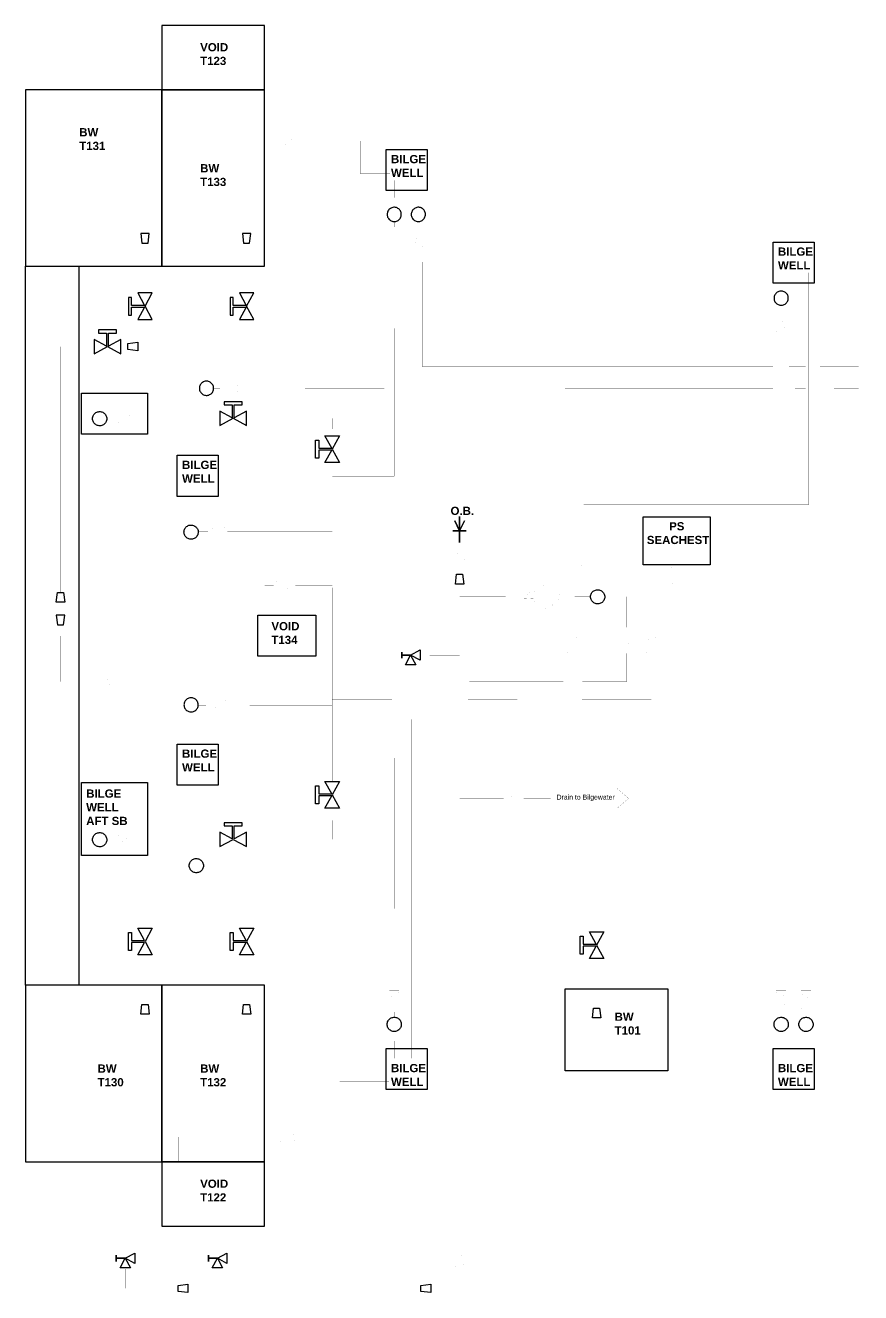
# Model space of a CAD drawing. Extents: x 129096 to 133624, y 117285 to 120578.
# Drawn here: x 129096 to 131131, y 117299 to 120388 of the extents above; entities that cross this region are included whole.
import ezdxf

# ---------------------------------------------------------------- set-up
doc = ezdxf.new("R2010")
doc.units = 0
doc.header["$MEASUREMENT"] = 0
for name, color, linetype in [('Suction PS', 131, 'CONTINUOUS'), ('Symboler', 42, 'CONTINUOUS'), ('TEKST', 7, 'CONTINUOUS')]:
    doc.layers.add(name, color=color, linetype=linetype)
doc.styles.add('ARIAL', font='arial.ttf', dxfattribs={"height": 12})
doc.styles.add('ARIAL BOLD', font='arialbd.ttf')

msp = doc.modelspace()

# ---------------------------------------------------------------- linework, layer by layer
at = {"layer": 'Suction PS', "linetype": 'Continuous', "const_width": 0.3}
for points in [[(129722, 120105.6), (129476.2, 120105.6), (129476.2, 120263.7), (129476.2, 120105.6), (129722, 120105.6)], [(129766.9, 120105.6), (129912, 120105.6), (129912, 120026.4), (129984.8, 120026.4), (129912, 120026.4), (129912, 120105.6), (129766.9, 120105.6)], [(129994.7, 119944.1), (129994.7, 120009.9), (129994.7, 119944.1)], [(130053.5, 119944.1), (130053.5, 120009.9), (130053.5, 119944.1)], [(129994.7, 119889.3), (129994.7, 119909.5), (129994.7, 119889.3)], [(130053.5, 119889.3), (130053.5, 119909.5), (130053.5, 119889.3)], [(129387.6, 119735.4), (129387.6, 119856.4), (129387.6, 119735.4)], [(129635.3, 119735.4), (129635.3, 119856.4), (129635.3, 119735.4)], [(130063.9, 119844.3), (130063.9, 119555.3), (130918.1, 119555.3), (130063.9, 119555.3), (130063.9, 119844.3)], [(130456.7, 119102.3), (130456.7, 119219.9), (131005.1, 119219.9), (131005.1, 119784.5), (131005.1, 119219.9), (130456.7, 119219.9), (130456.7, 119102.3)], [(130937.6, 119740), (130937.6, 119784.5), (130937.6, 119740)], [(130937.6, 119685.2), (130937.6, 119705.5), (130937.6, 119685.2)], [(129387.6, 119670.4), (129387.6, 119604.8), (129387.6, 119670.4)], [(129635.3, 119670.4), (129635.3, 119604.8), (129635.3, 119670.4)], [(130937.6, 119640.2), (130937.6, 119248.8), (129843.7, 119248.8), (130937.6, 119248.8), (130937.6, 119640.2)], [(129263.9, 119604.8), (129181.6, 119604.8), (129181.6, 119005.3), (129181.6, 119604.8), (129263.9, 119604.8)], [(129346.1, 119604.8), (129328.9, 119604.8), (129346.1, 119604.8)], [(129369.8, 119604.8), (129970.6, 119604.8), (129369.8, 119604.8)], [(130015.1, 119604.8), (130050, 119604.8), (130015.1, 119604.8)], [(130085.9, 119604.8), (130918.1, 119604.8), (130085.9, 119604.8)], [(130951.1, 119604.8), (130997.2, 119604.8), (130951.1, 119604.8)], [(131020.1, 119604.8), (131126.4, 119604.8), (131020.1, 119604.8)], [(130951.1, 119555.3), (130997.2, 119555.3), (130951.1, 119555.3)], [(131020.1, 119555.3), (131126.4, 119555.3), (131020.1, 119555.3)], [(129537.8, 119485.7), (129537.8, 119330.8), (129537.8, 119485.7)], [(129582.1, 119502.6), (129554.8, 119502.6), (129582.1, 119502.6)], [(129627, 119502.6), (129970.6, 119502.6), (129627, 119502.6)], [(130015.1, 119502.6), (130918.1, 119502.6), (130015.1, 119502.6)], [(130951.1, 119502.6), (130997.2, 119502.6), (130951.1, 119502.6)], [(131020.1, 119502.6), (131126.4, 119502.6), (131020.1, 119502.6)], [(129318.3, 119430), (129294.4, 119430), (129318.3, 119430)], [(129569.9, 119430), (129363.3, 119430), (129569.9, 119430)], [(129635, 119430), (129970.6, 119430), (129635, 119430)], [(129843.7, 119387.5), (129843.7, 119430), (129843.7, 119387.5)], [(130015.1, 119430), (130918.1, 119430), (130015.1, 119430)], [(130951.1, 119430), (130997.2, 119430), (130951.1, 119430)], [(131020.1, 119430), (131126.4, 119430), (131020.1, 119430)], [(129843.7, 119322.5), (129843.7, 118545), (129843.7, 119322.5)], [(129499.1, 119169.6), (129499.1, 119256.5), (129499.1, 119169.6)], [(129541.1, 119153.5), (129517.2, 119153.5), (129541.1, 119153.5)], [(129586.1, 119153.5), (129843.7, 119153.5), (129586.1, 119153.5)], [(130154.2, 119082.8), (130154.2, 119050), (130154.2, 119082.8)], [(130456.7, 119057.4), (130456.7, 118995), (130456.7, 119057.4)], [(129702.9, 119021.9), (129679.1, 119021.9), (129679.1, 118867.3), (129679.1, 119021.9), (129702.9, 119021.9)], [(130154.2, 119026.2), (130154.2, 118941.7), (130154.2, 119026.2)], [(130661.1, 119027.7), (130661.1, 118995.2), (130507.8, 118995.2), (130661.1, 118995.2), (130661.1, 119027.7)], [(130311.4, 118994.9), (130154.2, 118994.9), (130311.4, 118994.9)], [(130410.7, 118995), (130473.2, 118995), (130410.7, 118995)], [(130429, 118901.9), (130429, 118995), (130429, 118901.9)], [(130561.6, 118901.9), (130561.6, 118995.2), (130561.6, 118901.9)], [(130621.5, 118901.9), (130621.5, 118995.2), (130621.5, 118901.9)], [(130154.2, 117405.7), (130154.2, 118896.7), (130154.2, 117405.7)], [(130058.3, 118852.9), (130154.2, 118852.9), (130058.3, 118852.9)], [(130429, 118856.9), (130429, 118696.4), (130175, 118696.4), (130429, 118696.4), (130429, 118856.9)], [(130452.3, 118788.8), (130561.6, 118788.8), (130561.6, 118856.9), (130561.6, 118788.8), (130452.3, 118788.8)], [(130621.5, 118856.9), (130621.5, 118745.6), (130452.3, 118745.6), (130621.5, 118745.6), (130621.5, 118856.9)], [(129312, 118788.5), (129825.1, 118788.5), (129312, 118788.5)], [(129867, 118788.5), (130126.1, 118788.5), (129867, 118788.5)], [(130175, 118788.8), (130407, 118788.8), (130175, 118788.8)], [(130126.1, 118745.6), (129843.7, 118745.6), (130126.1, 118745.6)], [(130407, 118745.6), (130175, 118745.6), (130407, 118745.6)], [(129499.1, 118714.8), (129499.1, 118627.9), (129499.1, 118714.8)], [(129541.1, 118730.9), (129517.2, 118730.9), (129541.1, 118730.9)], [(129586.1, 118730.9), (129843.7, 118730.9), (129586.1, 118730.9)], [(130126.1, 118696.4), (130036.2, 118696.4), (130036.2, 117870.1), (130036.2, 118696.4), (130126.1, 118696.4)], [(130006.7, 118637.2), (129843.7, 118637.2), (130006.7, 118637.2)], [(130126.1, 118637.2), (130058, 118637.2), (130126.1, 118637.2)], [(130937.6, 118035.7), (130937.6, 118637.3), (130175, 118637.3), (130937.6, 118637.3), (130937.6, 118035.7)], [(129512.9, 118357.2), (129512.9, 118551.2), (129512.9, 118357.2)], [(130263.8, 118503.7), (130154.2, 118503.7), (130263.8, 118503.7)], [(130308.8, 118503.7), (130376, 118503.7), (130308.8, 118503.7)], [(129843.7, 118479.9), (129843.7, 118404), (129843.7, 118479.9)], [(129318.3, 118404), (129294.4, 118404), (129318.3, 118404)], [(129363.3, 118404), (129496.8, 118404), (129363.3, 118404)], [(129529.1, 118404), (129569.9, 118404), (129529.1, 118404)], [(129635, 118404), (129973.3, 118404), (129635, 118404)], [(130007, 118404), (130024.2, 118404), (130007, 118404)], [(130126.1, 118404), (130058, 118404), (130126.1, 118404)], [(130175, 118404), (130918.4, 118404), (130175, 118404)], [(130957, 118404), (131126.4, 118404), (130957, 118404)], [(129530, 118339.7), (129973.3, 118339.7), (129530, 118339.7)], [(130007, 118339.7), (130024.2, 118339.7), (130007, 118339.7)], [(130126.1, 118339.7), (130058, 118339.7), (130126.1, 118339.7)], [(130175, 118339.7), (130918.4, 118339.7), (130175, 118339.7)], [(130957, 118339.7), (131126.4, 118339.7), (130957, 118339.7)], [(130998.1, 118035.7), (130998.1, 118284.8), (131126.4, 118284.8), (130998.1, 118284.8), (130998.1, 118035.7)], [(129387.6, 118187.5), (129387.6, 118246.4), (129973.3, 118246.4), (129387.6, 118246.4), (129387.6, 118187.5)], [(130007, 118246.4), (130024.2, 118246.4), (130007, 118246.4)], [(130126.1, 118246.4), (130058, 118246.4), (130126.1, 118246.4)], [(130175, 118246.4), (130918.4, 118246.4), (130175, 118246.4)], [(130957, 118246.4), (130984, 118246.4), (130957, 118246.4)], [(131019.2, 118246.4), (131126.4, 118246.4), (131019.2, 118246.4)], [(129387.6, 118122.5), (129387.6, 118001.5), (129387.6, 118122.5)], [(129635.3, 118122.5), (129635.3, 118001.5), (129635.3, 118122.5)], [(130488, 118113.8), (130488, 117992.8), (130488, 118113.8)], [(129994.7, 117990.7), (129994.7, 117970.4), (129994.7, 117990.7)], [(130937.6, 117990.7), (130937.6, 117970.4), (130937.6, 117990.7)], [(130998.1, 117990.7), (130998.1, 117970.4), (130998.1, 117990.7)], [(129994.7, 117935.9), (129994.7, 117870.1), (129994.7, 117935.9)], [(130937.6, 117935.9), (130937.6, 117870.1), (130937.6, 117935.9)], [(130998.1, 117935.9), (130998.1, 117870.1), (130998.1, 117935.9)], [(129760.6, 117678.6), (129861.7, 117678.6), (129861.7, 117814.8), (129982.5, 117814.8), (129861.7, 117814.8), (129861.7, 117678.6), (129760.6, 117678.6)], [(129715.6, 117678.6), (129469.9, 117678.6), (129469.9, 117618.3), (129469.9, 117678.6), (129715.6, 117678.6)], [(129339.4, 117359.9), (129339.4, 117309.8), (129468.5, 117309.8), (129339.4, 117309.8), (129339.4, 117359.9)], [(129564, 117359.9), (129564, 117309.8), (129564, 117359.9)], [(130154.2, 117360.7), (130154.2, 117309.8), (130154.2, 117360.7)], [(129492.2, 117309.8), (130059.9, 117309.8), (129492.2, 117309.8)], [(130083.7, 117309.8), (133434, 117309.8), (130083.7, 117309.8)]]:
    msp.add_lwpolyline(points, close=True, dxfattribs=at)
for points in [[(129994.7, 119844.3), (129994.7, 119288.9), (129843.7, 119288.9), (129994.7, 119288.9), (129994.7, 119844.3)], [(129747.9, 119021.9), (129843.7, 119021.9), (129747.9, 119021.9)], [(129181.6, 118926.7), (129181.6, 118788.5), (129267, 118788.5), (129181.6, 118788.5), (129181.6, 118926.7)], [(129994.7, 118035.7), (129994.7, 118602.4), (129843.7, 118602.4), (129994.7, 118602.4), (129994.7, 118035.7)]]:
    msp.add_lwpolyline(points, dxfattribs=at)
at = {"layer": 'Suction PS'}
msp.add_lwpolyline([(130154.2, 119190.4), (130154.2, 119156), (130155.4, 119158.4), (130161.4, 119170.4), (130166.2, 119180), (130154.2, 119156), (130142.2, 119180), (130154.2, 119156), (130154.2, 119190.4)], close=True, dxfattribs=at)
for points in [[(130138, 119156), (130170.4, 119156), (130138, 119156)], [(130154.2, 119127.7), (130154.2, 119156), (130154.2, 119127.7)]]:
    msp.add_lwpolyline(points, dxfattribs=at)
at = {"layer": 'Symboler', "linetype": 'Continuous'}
for points in [[(129428.8, 120230.4), (129678.8, 120230.4), (129678.8, 120387.5), (129428.8, 120387.5)], [(129096, 119800.4), (129428.8, 119800.4), (129428.8, 120230.4), (129096, 120230.4)], [(129428.8, 119800.4), (129678.8, 119800.4), (129678.8, 120230.4), (129428.8, 120230.4)], [(129975.4, 120084.8), (130075.4, 120084.8), (130075.4, 119984.8), (129975.4, 119984.8)], [(129395, 119856.4), (129398, 119880.2), (129377.2, 119880.2), (129380.2, 119856.4)], [(129642.6, 119856.4), (129645.6, 119880.2), (129624.9, 119880.2), (129627.9, 119856.4)], [(130918.3, 119859.5), (131018.3, 119859.5), (131018.3, 119759.5), (130918.3, 119759.5)], [(129096, 119800.4), (129226.7, 119800.4), (129226.7, 118048.3), (129096, 118048.3)], [(129346.1, 119612.2), (129369.8, 119615.2), (129369.8, 119594.4), (129346.1, 119597.4)], [(129232.6, 119491), (129394, 119491), (129394, 119391), (129232.6, 119391)], [(129466.2, 119339.8), (129566.2, 119339.8), (129566.2, 119239.8), (129466.2, 119239.8)], [(130601.3, 119190.1), (130764.7, 119190.1), (130764.7, 119072.7), (130601.3, 119072.7)], [(130161.6, 119050), (130164.6, 119026.2), (130143.8, 119026.2), (130146.8, 119050)], [(129189, 119005.3), (129192, 118981.6), (129171.2, 118981.6), (129174.2, 119005.3)], [(129189, 118926.7), (129192, 118950.4), (129171.2, 118950.4), (129174.2, 118926.7)], [(129662.8, 118950.4), (129804.2, 118950.4), (129804.2, 118850.4), (129662.8, 118850.4)], [(129466.2, 118636.1), (129566.2, 118636.1), (129566.2, 118536.1), (129466.2, 118536.1)], [(129232.6, 118542.8), (129394, 118542.8), (129394, 118365), (129232.6, 118365)], [(129096, 117618.3), (129428.8, 117618.3), (129428.8, 118048.3), (129096, 118048.3)], [(129428.8, 117618.3), (129678.8, 117618.3), (129678.8, 118048.3), (129428.8, 118048.3)], [(130411.7, 118039.6), (130661.7, 118039.6), (130661.7, 117839.6), (130411.7, 117839.6)], [(129395, 118001.5), (129398, 117977.7), (129377.2, 117977.7), (129380.2, 118001.5)], [(129642.6, 118001.5), (129645.6, 117977.7), (129624.9, 117977.7), (129627.9, 118001.5)], [(130495.4, 117992.8), (130498.4, 117969.1), (130477.7, 117969.1), (130480.7, 117992.8)], [(129975.4, 117894.2), (130075.4, 117894.2), (130075.4, 117794.2), (129975.4, 117794.2)], [(130918.3, 117894.2), (131018.3, 117894.2), (131018.3, 117794.2), (130918.3, 117794.2)], [(129428.8, 117461.2), (129678.8, 117461.2), (129678.8, 117618.3), (129428.8, 117618.3)], [(129468.5, 117317.2), (129492.2, 117320.2), (129492.2, 117299.4), (129468.5, 117302.4)], [(130059.9, 117317.2), (130083.7, 117320.2), (130083.7, 117299.4), (130059.9, 117302.4)]]:
    msp.add_lwpolyline(points, close=True, dxfattribs=at)
at = {"layer": 'Symboler', "linetype": 'Continuous', "const_width": 0.015}
for points in [[(129766.9, 120093.5), (129766.9, 120117.7), (129744.6, 120108.2), (129722, 120117.7), (129722, 120093.5), (129744.6, 120103), (129766.9, 120093.5)], [(129982.6, 119889.3), (130006.9, 119889.3), (129997.3, 119867), (130006.9, 119844.3), (129982.6, 119844.3), (129992.1, 119867), (129982.6, 119889.3)], [(130041.3, 119889.3), (130065.6, 119889.3), (130056.1, 119867), (130065.6, 119844.3), (130041.3, 119844.3), (130050.8, 119867), (130041.3, 119889.3)], [(130925.5, 119685.2), (130949.7, 119685.2), (130940.2, 119662.9), (130949.7, 119640.2), (130925.5, 119640.2), (130935, 119662.9), (130925.5, 119685.2)], [(129627, 119490.5), (129627, 119514.8), (129604.7, 119505.2), (129582.1, 119514.8), (129582.1, 119490.5), (129604.7, 119500), (129627, 119490.5)], [(129363.3, 119417.8), (129363.3, 119442.1), (129341, 119432.6), (129318.3, 119442.1), (129318.3, 119417.8), (129341, 119427.3), (129363.3, 119417.8)], [(129586.1, 119141.4), (129586.1, 119165.6), (129563.8, 119156.1), (129541.1, 119165.6), (129541.1, 119141.4), (129563.8, 119150.8), (129586.1, 119141.4)], [(130166.3, 119127.7), (130142, 119127.7), (130151.6, 119105.4), (130142, 119082.8), (130166.3, 119082.8), (130156.8, 119105.4), (130166.3, 119127.7)], [(130468.8, 119102.3), (130444.5, 119102.3), (130454.1, 119080), (130444.5, 119057.4), (130468.8, 119057.4), (130459.3, 119080), (130468.8, 119102.3)], [(130673.2, 119072.7), (130648.9, 119072.7), (130658.4, 119050.4), (130648.9, 119027.7), (130673.2, 119027.7), (130663.7, 119050.4), (130673.2, 119072.7)], [(129747.9, 119009.7), (129747.9, 119034), (129725.6, 119024.5), (129702.9, 119034), (129702.9, 119009.7), (129725.6, 119019.2), (129747.9, 119009.7)], [(130166.3, 118941.7), (130142, 118941.7), (130151.6, 118919.4), (130142, 118896.7), (130166.3, 118896.7), (130156.8, 118919.4), (130166.3, 118941.7)], [(130441.1, 118901.9), (130416.9, 118901.9), (130426.4, 118879.5), (130416.9, 118856.9), (130441.1, 118856.9), (130431.7, 118879.5), (130441.1, 118901.9)], [(130573.7, 118901.9), (130549.4, 118901.9), (130559, 118879.5), (130549.4, 118856.9), (130573.7, 118856.9), (130564.2, 118879.5), (130573.7, 118901.9)], [(130633.6, 118901.9), (130609.4, 118901.9), (130618.9, 118879.5), (130609.4, 118856.9), (130633.6, 118856.9), (130624.2, 118879.5), (130633.6, 118901.9)], [(129312, 118776.4), (129312, 118800.6), (129289.7, 118791.1), (129267, 118800.6), (129267, 118776.4), (129289.7, 118785.8), (129312, 118776.4)], [(129586.1, 118743), (129586.1, 118718.8), (129563.8, 118728.3), (129541.1, 118718.8), (129541.1, 118743), (129563.8, 118733.6), (129586.1, 118743)], [(130308.8, 118491.6), (130308.8, 118515.9), (130286.5, 118506.3), (130263.8, 118515.9), (130263.8, 118491.6), (130286.5, 118501.1), (130308.8, 118491.6)], [(129363.3, 118391.9), (129363.3, 118416.2), (129341, 118406.6), (129318.3, 118416.2), (129318.3, 118391.9), (129341, 118401.4), (129363.3, 118391.9)], [(129982.6, 117990.7), (130006.9, 117990.7), (129997.3, 118013), (130006.9, 118035.7), (129982.6, 118035.7), (129992.1, 118013), (129982.6, 117990.7)], [(130925.5, 117990.7), (130949.7, 117990.7), (130940.2, 118013), (130949.7, 118035.7), (130925.5, 118035.7), (130935, 118013), (130925.5, 117990.7)], [(130986, 117990.7), (131010.3, 117990.7), (131000.7, 118013), (131010.3, 118035.7), (130986, 118035.7), (130995.5, 118013), (130986, 117990.7)], [(129760.6, 117666.5), (129760.6, 117690.7), (129738.2, 117681.2), (129715.6, 117690.7), (129715.6, 117666.5), (129738.2, 117676), (129760.6, 117666.5)], [(130166.3, 117405.7), (130142, 117405.7), (130151.6, 117383.3), (130142, 117360.7), (130166.3, 117360.7), (130156.8, 117383.3), (130166.3, 117405.7)]]:
    msp.add_lwpolyline(points, close=True, dxfattribs=at)
at = {"layer": 'Symboler'}
for points in [[(129998.4, 119909.9), (130000.5, 119910.4), (130002.5, 119911.3), (130004.4, 119912.3), (130006.1, 119913.6), (130007.7, 119915.1), (130009, 119916.8), (130010.2, 119918.7), (130011.1, 119920.7), (130011.7, 119922.7), (130012.1, 119924.9), (130012.2, 119927), (130012.1, 119929.2), (130011.6, 119931.3), (130010.9, 119933.4), (130010, 119935.4), (130008.8, 119937.2), (130007.4, 119938.8), (130005.8, 119940.3), (130004, 119941.6), (130002.1, 119942.6), (130000.1, 119943.4), (129997.9, 119943.9), (129995.8, 119944.1), (129993.6, 119944.1), (129991.5, 119943.8), (129989.4, 119943.2), (129987.3, 119942.4), (129985.5, 119941.3), (129983.7, 119940), (129982.1, 119938.5), (129980.8, 119936.8), (129979.6, 119935), (129978.7, 119933), (129978.1, 119930.9), (129977.7, 119928.8), (129977.6, 119926.6), (129977.8, 119924.4), (129978.2, 119922.3), (129978.9, 119920.3), (129979.9, 119918.3), (129981, 119916.5), (129982.4, 119914.8), (129984.1, 119913.4), (129985.8, 119912.1), (129987.7, 119911.1), (129989.8, 119910.3), (129991.9, 119909.8), (129994, 119909.5), (129996.2, 119909.6)], [(130057.1, 119909.9), (130059.2, 119910.4), (130061.2, 119911.3), (130063.1, 119912.3), (130064.9, 119913.6), (130066.4, 119915.1), (130067.8, 119916.8), (130068.9, 119918.7), (130069.8, 119920.7), (130070.5, 119922.7), (130070.9, 119924.9), (130071, 119927), (130070.8, 119929.2), (130070.4, 119931.3), (130069.7, 119933.4), (130068.7, 119935.4), (130067.5, 119937.2), (130066.1, 119938.8), (130064.5, 119940.3), (130062.7, 119941.6), (130060.8, 119942.6), (130058.8, 119943.4), (130056.7, 119943.9), (130054.5, 119944.1), (130052.4, 119944.1), (130050.2, 119943.8), (130048.1, 119943.2), (130046.1, 119942.4), (130044.2, 119941.3), (130042.5, 119940), (130040.9, 119938.5), (130039.5, 119936.8), (130038.4, 119935), (130037.5, 119933), (130036.8, 119930.9), (130036.5, 119928.8), (130036.4, 119926.6), (130036.5, 119924.4), (130037, 119922.3), (130037.7, 119920.3), (130038.6, 119918.3), (130039.8, 119916.5), (130041.2, 119914.8), (130042.8, 119913.4), (130044.6, 119912.1), (130046.5, 119911.1), (130048.5, 119910.3), (130050.6, 119909.8), (130052.8, 119909.5), (130055, 119909.6)], [(129347.2, 119724.7), (129347.2, 119681.1), (129354.7, 119681.1), (129354.7, 119700.6), (129386.3, 119700.6), (129370, 119670.4), (129405.1, 119670.4), (129387.6, 119702.9), (129405.1, 119735.4), (129370, 119735.4), (129386.3, 119705.2), (129354.7, 119705.2), (129354.7, 119724.7), (129347.2, 119724.7)], [(129594.9, 119724.7), (129594.9, 119681.1), (129602.4, 119681.1), (129602.4, 119700.6), (129634, 119700.6), (129617.7, 119670.4), (129652.8, 119670.4), (129635.3, 119702.9), (129652.8, 119735.4), (129617.7, 119735.4), (129634, 119705.2), (129602.4, 119705.2), (129602.4, 119724.7), (129594.9, 119724.7)], [(130941.3, 119705.8), (130943.4, 119706.4), (130945.4, 119707.2), (130947.3, 119708.3), (130949, 119709.6), (130950.6, 119711.1), (130951.9, 119712.8), (130953.1, 119714.6), (130954, 119716.6), (130954.6, 119718.7), (130955, 119720.8), (130955.1, 119723), (130954.9, 119725.2), (130954.5, 119727.3), (130953.8, 119729.3), (130952.9, 119731.3), (130951.7, 119733.1), (130950.3, 119734.8), (130948.7, 119736.2), (130946.9, 119737.5), (130945, 119738.5), (130942.9, 119739.3), (130940.8, 119739.8), (130938.7, 119740.1), (130936.5, 119740), (130934.3, 119739.7), (130932.2, 119739.2), (130930.2, 119738.3), (130928.3, 119737.3), (130926.6, 119736), (130925, 119734.5), (130923.7, 119732.8), (130922.5, 119730.9), (130921.6, 119728.9), (130921, 119726.9), (130920.6, 119724.7), (130920.5, 119722.5), (130920.7, 119720.4), (130921.1, 119718.2), (130921.8, 119716.2), (130922.7, 119714.2), (130923.9, 119712.4), (130925.3, 119710.8), (130926.9, 119709.3), (130928.7, 119708), (130930.6, 119707), (130932.7, 119706.2), (130934.8, 119705.7), (130936.9, 119705.5), (130939.1, 119705.5)], [(129318.2, 119645.2), (129274.6, 119645.2), (129274.6, 119637.7), (129294.1, 119637.7), (129294.1, 119606), (129263.9, 119622.4), (129263.9, 119587.2), (129296.4, 119604.8), (129328.9, 119587.2), (129328.9, 119622.4), (129298.7, 119606), (129298.7, 119637.7), (129318.2, 119637.7), (129318.2, 119645.2)], [(129541, 119486.2), (129543.1, 119486.7), (129545.1, 119487.6), (129547, 119488.6), (129548.8, 119489.9), (129550.3, 119491.4), (129551.7, 119493.1), (129552.8, 119495), (129553.7, 119497), (129554.4, 119499), (129554.8, 119501.2), (129554.9, 119503.3), (129554.7, 119505.5), (129554.3, 119507.6), (129553.6, 119509.7), (129552.6, 119511.6), (129551.4, 119513.5), (129550, 119515.1), (129548.4, 119516.6), (129546.6, 119517.9), (129544.7, 119518.9), (129542.7, 119519.6), (129540.6, 119520.2), (129538.4, 119520.4), (129536.3, 119520.4), (129534.1, 119520.1), (129532, 119519.5), (129530, 119518.7), (129528.1, 119517.6), (129526.4, 119516.3), (129524.8, 119514.8), (129523.4, 119513.1), (129522.3, 119511.3), (129521.4, 119509.3), (129520.7, 119507.2), (129520.4, 119505.1), (129520.3, 119502.9), (129520.4, 119500.7), (129520.8, 119498.6), (129521.5, 119496.5), (129522.5, 119494.6), (129523.7, 119492.8), (129525.1, 119491.1), (129526.7, 119489.6), (129528.5, 119488.4), (129530.4, 119487.4), (129532.4, 119486.6), (129534.5, 119486.1), (129536.7, 119485.8), (129538.9, 119485.9)], [(129624.2, 119470.3), (129580.7, 119470.3), (129580.7, 119462.8), (129600.2, 119462.8), (129600.2, 119431.2), (129569.9, 119447.5), (129569.9, 119412.4), (129602.5, 119430), (129635, 119412.4), (129635, 119447.5), (129604.7, 119431.2), (129604.7, 119462.8), (129624.2, 119462.8), (129624.2, 119470.3)], [(129280.6, 119446), (129282.7, 119445.5), (129284.7, 119444.7), (129286.6, 119443.6), (129288.4, 119442.3), (129289.9, 119440.8), (129291.3, 119439.1), (129292.4, 119437.2), (129293.3, 119435.3), (129294, 119433.2), (129294.4, 119431), (129294.5, 119428.9), (129294.3, 119426.7), (129293.9, 119424.6), (129293.2, 119422.5), (129292.2, 119420.6), (129291, 119418.7), (129289.6, 119417.1), (129288, 119415.6), (129286.3, 119414.4), (129284.3, 119413.3), (129282.3, 119412.6), (129280.2, 119412), (129278, 119411.8), (129275.9, 119411.8), (129273.7, 119412.1), (129271.6, 119412.7), (129269.6, 119413.5), (129267.7, 119414.6), (129266, 119415.9), (129264.4, 119417.4), (129263, 119419.1), (129261.9, 119420.9), (129261, 119422.9), (129260.4, 119425), (129260, 119427.1), (129259.9, 119429.3), (129260, 119431.5), (129260.5, 119433.6), (129261.2, 119435.7), (129262.1, 119437.6), (129263.3, 119439.4), (129264.7, 119441.1), (129266.3, 119442.6), (129268.1, 119443.8), (129270, 119444.8), (129272, 119445.6), (129274.1, 119446.1), (129276.3, 119446.4), (129278.5, 119446.3)], [(129803.3, 119333.2), (129803.3, 119376.8), (129810.8, 119376.8), (129810.8, 119357.3), (129842.5, 119357.3), (129826.2, 119387.5), (129861.3, 119387.5), (129843.7, 119355), (129861.3, 119322.5), (129826.2, 119322.5), (129842.5, 119352.7), (129810.8, 119352.7), (129810.8, 119333.2), (129803.3, 119333.2)], [(129503.4, 119169.6), (129505.5, 119169), (129507.5, 119168.2), (129509.4, 119167.1), (129511.2, 119165.8), (129512.7, 119164.3), (129514.1, 119162.6), (129515.2, 119160.8), (129516.1, 119158.8), (129516.8, 119156.7), (129517.2, 119154.6), (129517.3, 119152.4), (129517.1, 119150.2), (129516.7, 119148.1), (129516, 119146), (129515, 119144.1), (129513.8, 119142.3), (129512.4, 119140.6), (129510.8, 119139.1), (129509, 119137.9), (129507.1, 119136.9), (129505.1, 119136.1), (129503, 119135.6), (129500.8, 119135.3), (129498.6, 119135.4), (129496.5, 119135.7), (129494.4, 119136.2), (129492.4, 119137.1), (129490.5, 119138.1), (129488.8, 119139.4), (129487.2, 119140.9), (129485.8, 119142.6), (129484.7, 119144.5), (129483.8, 119146.5), (129483.1, 119148.5), (129482.8, 119150.7), (129482.6, 119152.8), (129482.8, 119155), (129483.2, 119157.1), (129483.9, 119159.2), (129484.9, 119161.2), (129486.1, 119163), (129487.5, 119164.6), (129489.1, 119166.1), (129490.9, 119167.4), (129492.8, 119168.4), (129494.8, 119169.2), (129496.9, 119169.7), (129499.1, 119169.9), (129501.3, 119169.9)], [(130494, 119011.9), (130496.1, 119011.4), (130498.1, 119010.5), (130500, 119009.5), (130501.7, 119008.2), (130503.3, 119006.7), (130504.7, 119005), (130505.8, 119003.1), (130506.7, 119001.1), (130507.3, 118999.1), (130507.7, 118996.9), (130507.8, 118994.8), (130507.7, 118992.6), (130507.2, 118990.5), (130506.5, 118988.4), (130505.6, 118986.4), (130504.4, 118984.6), (130503, 118983), (130501.4, 118981.5), (130499.6, 118980.2), (130497.7, 118979.2), (130495.7, 118978.4), (130493.6, 118977.9), (130491.4, 118977.7), (130489.2, 118977.7), (130487.1, 118978), (130485, 118978.6), (130483, 118979.4), (130481.1, 118980.5), (130479.3, 118981.8), (130477.8, 118983.3), (130476.4, 118985), (130475.3, 118986.8), (130474.4, 118988.8), (130473.7, 118990.9), (130473.3, 118993), (130473.2, 118995.2), (130473.4, 118997.4), (130473.8, 118999.5), (130474.5, 119001.6), (130475.5, 119003.5), (130476.7, 119005.3), (130478.1, 119007), (130479.7, 119008.4), (130481.4, 119009.7), (130483.4, 119010.7), (130485.4, 119011.5), (130487.5, 119012), (130489.7, 119012.3), (130491.8, 119012.2)], [(130034.9, 118852.9), (130058.3, 118865.5), (130058.3, 118840.3), (130034.9, 118852.9), (130047.5, 118829.5), (130022.3, 118829.5), (130034.9, 118852.9), (130013.3, 118852.9), (130013.3, 118845.3), (130013.3, 118860.5), (130013.3, 118852.9), (130034.9, 118852.9)], [(129503.4, 118714.8), (129505.5, 118715.4), (129507.5, 118716.2), (129509.4, 118717.3), (129511.2, 118718.6), (129512.7, 118720.1), (129514.1, 118721.8), (129515.2, 118723.6), (129516.1, 118725.6), (129516.8, 118727.7), (129517.2, 118729.8), (129517.3, 118732), (129517.1, 118734.2), (129516.7, 118736.3), (129516, 118738.3), (129515, 118740.3), (129513.8, 118742.1), (129512.4, 118743.8), (129510.8, 118745.2), (129509, 118746.5), (129507.1, 118747.5), (129505.1, 118748.3), (129503, 118748.8), (129500.8, 118749.1), (129498.6, 118749), (129496.5, 118748.7), (129494.4, 118748.2), (129492.4, 118747.3), (129490.5, 118746.3), (129488.8, 118745), (129487.2, 118743.5), (129485.8, 118741.8), (129484.7, 118739.9), (129483.8, 118737.9), (129483.1, 118735.9), (129482.8, 118733.7), (129482.6, 118731.6), (129482.8, 118729.4), (129483.2, 118727.3), (129483.9, 118725.2), (129484.9, 118723.2), (129486.1, 118721.4), (129487.5, 118719.8), (129489.1, 118718.3), (129490.9, 118717), (129492.8, 118716), (129494.8, 118715.2), (129496.9, 118714.7), (129499.1, 118714.5), (129501.3, 118714.5)], [(129803.3, 118490.7), (129803.3, 118534.2), (129810.8, 118534.2), (129810.8, 118514.7), (129842.5, 118514.7), (129826.2, 118545), (129861.3, 118545), (129843.7, 118512.5), (129861.3, 118479.9), (129826.2, 118479.9), (129842.5, 118510.2), (129810.8, 118510.2), (129810.8, 118490.7), (129803.3, 118490.7)], [(129624.2, 118444.4), (129580.7, 118444.4), (129580.7, 118436.9), (129600.2, 118436.9), (129600.2, 118405.2), (129569.9, 118421.6), (129569.9, 118386.5), (129602.5, 118404), (129635, 118386.5), (129635, 118421.6), (129604.7, 118405.2), (129604.7, 118436.9), (129624.2, 118436.9), (129624.2, 118444.4)], [(129280.6, 118420.1), (129282.7, 118419.5), (129284.7, 118418.7), (129286.6, 118417.6), (129288.4, 118416.3), (129289.9, 118414.8), (129291.3, 118413.1), (129292.4, 118411.3), (129293.3, 118409.3), (129294, 118407.2), (129294.4, 118405.1), (129294.5, 118402.9), (129294.3, 118400.8), (129293.9, 118398.6), (129293.2, 118396.6), (129292.2, 118394.6), (129291, 118392.8), (129289.6, 118391.1), (129288, 118389.7), (129286.3, 118388.4), (129284.3, 118387.4), (129282.3, 118386.6), (129280.2, 118386.1), (129278, 118385.9), (129275.9, 118385.9), (129273.7, 118386.2), (129271.6, 118386.8), (129269.6, 118387.6), (129267.7, 118388.7), (129266, 118390), (129264.4, 118391.5), (129263, 118393.2), (129261.9, 118395), (129261, 118397), (129260.4, 118399.1), (129260, 118401.2), (129259.9, 118403.4), (129260, 118405.5), (129260.5, 118407.7), (129261.2, 118409.7), (129262.1, 118411.7), (129263.3, 118413.5), (129264.7, 118415.2), (129266.3, 118416.6), (129268.1, 118417.9), (129270, 118418.9), (129272, 118419.7), (129274.1, 118420.2), (129276.3, 118420.4), (129278.5, 118420.4)], [(129509.3, 118323), (129507.2, 118323.5), (129505.1, 118324.4), (129503.3, 118325.4), (129501.5, 118326.7), (129499.9, 118328.2), (129498.6, 118329.9), (129497.4, 118331.8), (129496.5, 118333.8), (129495.9, 118335.8), (129495.5, 118338), (129495.4, 118340.1), (129495.6, 118342.3), (129496, 118344.4), (129496.7, 118346.5), (129497.7, 118348.5), (129498.8, 118350.3), (129500.2, 118351.9), (129501.9, 118353.4), (129503.6, 118354.7), (129505.5, 118355.7), (129507.6, 118356.5), (129509.7, 118357), (129511.8, 118357.2), (129514, 118357.2), (129516.2, 118356.9), (129518.3, 118356.3), (129520.3, 118355.5), (129522.2, 118354.4), (129523.9, 118353.1), (129525.5, 118351.6), (129526.8, 118349.9), (129528, 118348.1), (129528.9, 118346.1), (129529.5, 118344), (129529.9, 118341.9), (129530, 118339.7), (129529.9, 118337.5), (129529.4, 118335.4), (129528.7, 118333.4), (129527.8, 118331.4), (129526.6, 118329.6), (129525.2, 118327.9), (129523.6, 118326.5), (129521.8, 118325.2), (129519.9, 118324.2), (129517.9, 118323.4), (129515.7, 118322.9), (129513.6, 118322.6), (129511.4, 118322.7)], [(129347.2, 118133.2), (129347.2, 118176.8), (129354.7, 118176.8), (129354.7, 118157.3), (129386.3, 118157.3), (129370, 118187.5), (129405.1, 118187.5), (129387.6, 118155), (129405.1, 118122.5), (129370, 118122.5), (129386.3, 118152.7), (129354.7, 118152.7), (129354.7, 118133.2), (129347.2, 118133.2)], [(129594.9, 118133.2), (129594.9, 118176.8), (129602.4, 118176.8), (129602.4, 118157.3), (129634, 118157.3), (129617.7, 118187.5), (129652.8, 118187.5), (129635.3, 118155), (129652.8, 118122.5), (129617.7, 118122.5), (129634, 118152.7), (129602.4, 118152.7), (129602.4, 118133.2), (129594.9, 118133.2)], [(130447.7, 118124.6), (130447.7, 118168.1), (130455.2, 118168.1), (130455.2, 118148.6), (130486.8, 118148.6), (130470.5, 118178.9), (130505.6, 118178.9), (130488, 118146.3), (130505.6, 118113.8), (130470.5, 118113.8), (130486.8, 118144.1), (130455.2, 118144.1), (130455.2, 118124.6), (130447.7, 118124.6)], [(129998.4, 117970.1), (130000.5, 117969.6), (130002.5, 117968.7), (130004.4, 117967.7), (130006.1, 117966.4), (130007.7, 117964.8), (130009, 117963.2), (130010.2, 117961.3), (130011.1, 117959.3), (130011.7, 117957.3), (130012.1, 117955.1), (130012.2, 117952.9), (130012.1, 117950.8), (130011.6, 117948.6), (130010.9, 117946.6), (130010, 117944.6), (130008.8, 117942.8), (130007.4, 117941.2), (130005.8, 117939.7), (130004, 117938.4), (130002.1, 117937.4), (130000.1, 117936.6), (129997.9, 117936.1), (129995.8, 117935.9), (129993.6, 117935.9), (129991.5, 117936.2), (129989.4, 117936.8), (129987.3, 117937.6), (129985.5, 117938.7), (129983.7, 117940), (129982.1, 117941.5), (129980.8, 117943.2), (129979.6, 117945), (129978.7, 117947), (129978.1, 117949.1), (129977.7, 117951.2), (129977.6, 117953.4), (129977.8, 117955.5), (129978.2, 117957.7), (129978.9, 117959.7), (129979.9, 117961.7), (129981, 117963.5), (129982.4, 117965.2), (129984.1, 117966.6), (129985.8, 117967.9), (129987.7, 117968.9), (129989.8, 117969.7), (129991.9, 117970.2), (129994, 117970.4), (129996.2, 117970.4)], [(130941.3, 117970.1), (130943.4, 117969.6), (130945.4, 117968.7), (130947.3, 117967.7), (130949, 117966.4), (130950.6, 117964.8), (130951.9, 117963.2), (130953.1, 117961.3), (130954, 117959.3), (130954.6, 117957.3), (130955, 117955.1), (130955.1, 117952.9), (130954.9, 117950.8), (130954.5, 117948.6), (130953.8, 117946.6), (130952.9, 117944.6), (130951.7, 117942.8), (130950.3, 117941.2), (130948.7, 117939.7), (130946.9, 117938.4), (130945, 117937.4), (130942.9, 117936.6), (130940.8, 117936.1), (130938.7, 117935.9), (130936.5, 117935.9), (130934.3, 117936.2), (130932.2, 117936.8), (130930.2, 117937.6), (130928.3, 117938.7), (130926.6, 117940), (130925, 117941.5), (130923.7, 117943.2), (130922.5, 117945), (130921.6, 117947), (130921, 117949.1), (130920.6, 117951.2), (130920.5, 117953.4), (130920.7, 117955.5), (130921.1, 117957.7), (130921.8, 117959.7), (130922.7, 117961.7), (130923.9, 117963.5), (130925.3, 117965.2), (130926.9, 117966.6), (130928.7, 117967.9), (130930.6, 117968.9), (130932.7, 117969.7), (130934.8, 117970.2), (130936.9, 117970.4), (130939.1, 117970.4)], [(131001.8, 117970.1), (131003.9, 117969.6), (131005.9, 117968.7), (131007.8, 117967.7), (131009.5, 117966.4), (131011.1, 117964.8), (131012.4, 117963.2), (131013.6, 117961.3), (131014.5, 117959.3), (131015.1, 117957.3), (131015.5, 117955.1), (131015.6, 117952.9), (131015.5, 117950.8), (131015, 117948.6), (131014.3, 117946.6), (131013.4, 117944.6), (131012.2, 117942.8), (131010.8, 117941.2), (131009.2, 117939.7), (131007.4, 117938.4), (131005.5, 117937.4), (131003.5, 117936.6), (131001.3, 117936.1), (130999.2, 117935.9), (130997, 117935.9), (130994.9, 117936.2), (130992.8, 117936.8), (130990.8, 117937.6), (130988.9, 117938.7), (130987.1, 117940), (130985.6, 117941.5), (130984.2, 117943.2), (130983, 117945), (130982.1, 117947), (130981.5, 117949.1), (130981.1, 117951.2), (130981, 117953.4), (130981.2, 117955.5), (130981.6, 117957.7), (130982.3, 117959.7), (130983.3, 117961.7), (130984.4, 117963.5), (130985.9, 117965.2), (130987.5, 117966.6), (130989.2, 117967.9), (130991.1, 117968.9), (130993.2, 117969.7), (130995.3, 117970.2), (130997.5, 117970.4), (130999.6, 117970.4)], [(129339.4, 117383.4), (129362.8, 117396), (129362.8, 117370.7), (129339.4, 117383.4), (129352, 117359.9), (129326.7, 117359.9), (129339.4, 117383.4), (129317.7, 117383.4), (129317.7, 117375.7), (129317.7, 117390.9), (129317.7, 117383.4), (129339.4, 117383.4)], [(129564, 117383.4), (129587.4, 117396), (129587.4, 117370.7), (129564, 117383.4), (129576.6, 117359.9), (129551.3, 117359.9), (129564, 117383.4), (129542.3, 117383.4), (129542.3, 117375.7), (129542.3, 117390.9), (129542.3, 117383.4), (129564, 117383.4)]]:
    msp.add_lwpolyline(points, close=True, dxfattribs=at)
at = {"layer": 'Symboler', "linetype": 'Continuous'}
for points in [[(130410.7, 118990.2, 0.0405, 0.0405, 0), (130404.5, 118990.2, 0.0405, 0.0405, 0), (130404.5, 118982.3, 0.0405, 0.0405, 0), (130394.9, 118990.2, 0.0405, 0.0405, 0), (130388.2, 118990.2, 0.0405, 0.0405, -0.413831), (130356.2, 118967.6, 0.0405, 0.0405, 0), (130356.2, 118967.6, 0.0405, 0.0405, -0.315826), (130333.5, 118990.1, 0.0405, 0.0405, 0), (130327.3, 118990.1, 0.0405, 0.0405, 0), (130327.3, 118982.2, 0.0405, 0.0405, 0), (130317.7, 118990.1, 0.0405, 0.0405, 0), (130311.4, 118990.1, 0.0405, 0.0405, 0), (130311.4, 118999.7, 0.0405, 0.0405, 0), (130317.7, 118999.7, 0.0405, 0.0405, 0), (130327.2, 119007.6, 0.0405, 0.0405, 0), (130327.2, 118999.7, 0.0405, 0.0405, 0), (130333.5, 118999.7, 0.0405, 0.0405, -0.841554), (130388.2, 118999.8, 0.0405, 0.0405, 0), (130394.8, 118999.8, 0.0405, 0.0405, 0), (130404.4, 119007.7, 0.0405, 0.0405, 0), (130404.4, 118999.8, 0.0405, 0.0405, 0), (130410.7, 118999.8, 0.027, 0.027, 0)], [(130376, 118487.1, 0.3, 0.3, 0), (130376, 118520.4, 0.3, 0.3, 0), (130537.8, 118520.4, 0.3, 0.3, 0), (130537.8, 118528.1, 0.3, 0.3, 0), (130566, 118503.7, 0.3, 0.3, 0), (130537.8, 118479.3, 0.3, 0.3, 0), (130537.8, 118487.1, 0.3, 0.3, 0), (130376, 118487.1, 0.3, 0.3, 0), (130376, 118503.7, 0, 0, 0)]]:
    msp.add_lwpolyline(points, format="xyseb", close=True, dxfattribs=at)

# ---------------------------------------------------------------- texts
at = {"layer": 'Symboler', "linetype": 'Continuous', "insert": (130390.5, 118512.9), "char_height": 12, "width": 147.311, "attachment_point": 1, "style": 'ARIAL'}
msp.add_mtext('Drain to Bilgewater', dxfattribs=at)
at = {"layer": 'TEKST', "linetype": 'Continuous', "char_height": 20, "width": 144.128, "attachment_point": 1, "style": 'ARIAL BOLD'}
for s, insert in [('VOID\\PT123', (129522, 120344.2)), ('BW\\PT131', (129227.3, 120137.1)), ('BILGE\\PWELL', (129987, 120071.6)), ('BW\\PT133', (129522, 120049.3)), ('BILGE\\PWELL', (130929.9, 119846.2)), ('BILGE\\PWELL', (129477.9, 119326.6)), ('O.B.', (130132.1, 119214.5)), ('       PS\\PSEACHEST', (130610.4, 119176.9)), ('VOID\\PT134', (129695.6, 118933.4)), ('BILGE\\PWELL', (129477.9, 118622.9)), ('BILGE\\PWELL\\PAFT SB', (129244.3, 118525.6)), ('BW\\PT101', (130531.9, 117981.8)), ('BW\\PT130', (129272, 117855.5)), ('BW\\PT132', (129522, 117855.5)), ('BILGE\\PWELL', (129987, 117856.7)), ('BILGE\\PWELL', (130929.9, 117856.7)), ('VOID\\PT122', (129522, 117574.9))]:
    msp.add_mtext(s, dxfattribs=dict(at, insert=insert))

doc.saveas('drawing.dxf')
